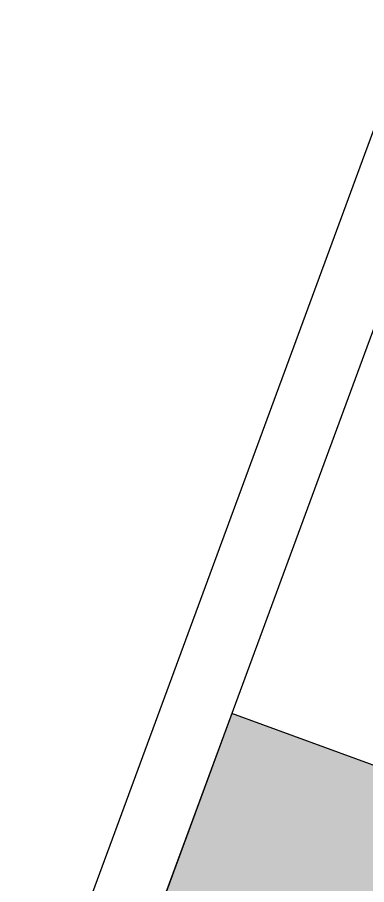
# Model space of a CAD drawing. Extents: x -15 to 8521, y -5327 to 1905.
# Drawn here: x 2903.2 to 2943.8, y -4585.9 to -4484.9 of the extents above; entities that cross this region are included whole.
import ezdxf

# ---------------------------------------------------------------- set-up
doc = ezdxf.new("R2010")
doc.units = 0
doc.layers.add('AR-ESQ', color=2, linetype='Continuous')
doc.layers.add('AR-MOB', color=2, linetype='Continuous')
doc.layers.add('AR-HTC-MOB', color=253, linetype='Continuous', plot=False)

# ---------------------------------------------------------------- blocks, each defined once
blk = doc.blocks.new('EST-2')
at = {"layer": 'AR-HTC-MOB'}
h = blk.add_hatch(color=256, dxfattribs=at)
h.dxf.hatch_style = 1
h.paths.add_polyline_path([(1.4002, -0.0004), (1.5002, -0.0002), (1.5002, 0.0999), (1.4, 0.0999)])
h.paths.add_polyline_path([(0.5001, 0.6999), (0.0001, 0.7), (0, 0.1), (1.4, 0.0999), (1.4, 0.0999), (1.4002, 1.4999), (0.8002, 1.4999), (0.8001, 0.9999, -0.326785)])
h.paths.add_polyline_path([(1.3602, 0.1651, -1), (1.3102, 0.1651, -1)], flags=16)
h.paths.add_polyline_path([(1.3185, 1.4259, -1), (1.3685, 1.4259, -1)], flags=16)
h.paths.add_polyline_path([(0.0986, 0.1633, -1), (0.0486, 0.1633, -1)], flags=16)
h.paths.add_polyline_path([(2.1001, 0.9999), (2.1002, 1.4999), (1.5002, 1.4999), (1.5002, 0.0999), (2.9, 0.0998), (2.9001, 0.6998), (2.4001, 0.6999, -0.326785)])
h.paths.add_polyline_path([(1.5898, 0.1651, -1), (1.5398, 0.1651, -1)], flags=16)
h.paths.add_polyline_path([(2.851, 0.168, -1), (2.801, 0.168, -1)], flags=16)
h.paths.add_polyline_path([(1.5291, 1.4263, -1), (1.5791, 1.4263, -1)], flags=16)
h.paths.add_polyline_path([(1.4001, 0.7999), (1.5002, 0.7999), (1.5002, 1.4999), (1.4002, 1.4999)])
h.paths.add_polyline_path([(1.4, 0.0999), (1.5002, 0.0999), (1.5002, 0.7999), (1.4001, 0.7999)])
h.paths.add_polyline_path([(2.2, 0.0999), (2.2, -0.0001), (2.9, -0.0002), (2.9, 0.0998)])
h.paths.add_polyline_path([(2.2, -0.0001), (2.2, 0.0999), (1.5002, 0.0999), (1.5002, -0.0001)])
h.paths.add_polyline_path([(0.7001, 0.1), (0.7001, 0), (1.4002, -0.0001), (1.4, 0.0999)])
h.paths.add_polyline_path([(0, 0.1), (0, 0), (0.7001, 0), (0.7001, 0.1)])
at = {"color": 0}
for p, q in [((2.1002, 1.4999), (0.8002, 1.4999)), ((2.1001, 0.9999), (2.1002, 1.4999))]:
    blk.add_line(p, q, dxfattribs=at)

msp = doc.modelspace()

# ---------------------------------------------------------------- linework, layer by layer
at = {"layer": 'AR-ESQ'}
for p, q in [((2805.403, -4876.223), (2976.274, -4412.099)), ((2812.91, -4878.987), (2983.82, -4414.76))]:
    msp.add_line(p, q, dxfattribs=at)

# ---------------------------------------------------------------- block references
at = {"layer": 'AR-MOB', "xscale": 100, "yscale": 100, "zscale": 100, "rotation": 69.7883506944531}
msp.add_blockref('EST-2', (2996.368, -4814.816), dxfattribs=at)

doc.saveas('drawing.dxf')
